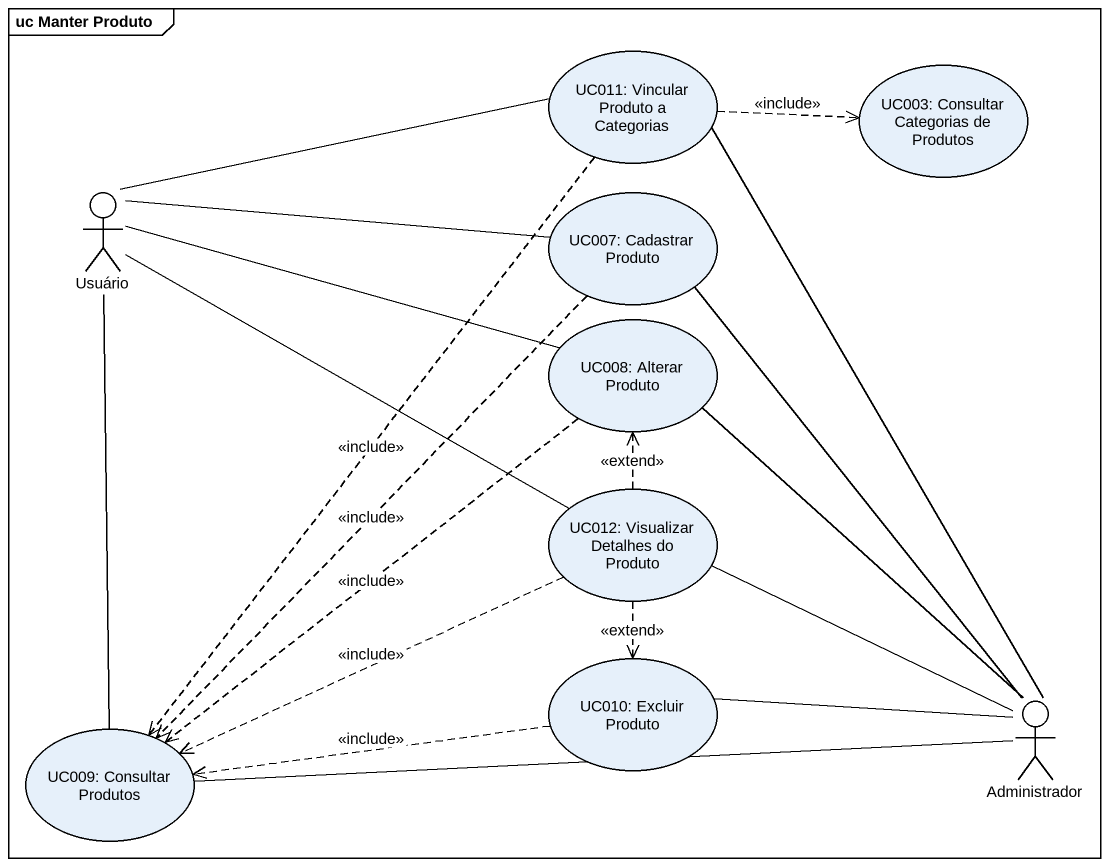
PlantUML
@startuml
mainframe uc Manter Produto
usecase "UC011: Vincular Produto a Categorias" as UC011_Vincular_Produto_a
usecase "UC003: Consultar Categorias de Produtos" as UC003_Consultar_Categorias
actor Usuário
usecase "UC007: Cadastrar Produto" as UC007_Cadastrar_Produto
usecase "UC008: Alterar Produto" as UC008_Alterar_Produto
usecase "UC012: Visualizar Detalhes do Produto" as UC012_Visualizar_Detalhes
usecase "UC010: Excluir Produto" as UC010_Excluir_Produto
actor Administrador
usecase "UC009: Consultar Produtos" as UC009_Consultar_Produtos
UC011_Vincular_Produto_a .right.> UC003_Consultar_Categorias : <<include>>
UC011_Vincular_Produto_a ..> UC009_Consultar_Produtos : <<include>>
Usuário -right- UC011_Vincular_Produto_a
Usuário -right- UC007_Cadastrar_Produto
Usuário -right- UC008_Alterar_Produto
Usuário -right- UC012_Visualizar_Detalhes
Usuário -- UC009_Consultar_Produtos
UC007_Cadastrar_Produto ..> UC009_Consultar_Produtos : <<include>>
UC008_Alterar_Produto ..> UC009_Consultar_Produtos : <<include>>
UC012_Visualizar_Detalhes .up.> UC008_Alterar_Produto : <<extend>>
UC012_Visualizar_Detalhes ..> UC010_Excluir_Produto : <<extend>>
UC012_Visualizar_Detalhes .left.> UC009_Consultar_Produtos : <<include>>
UC010_Excluir_Produto .left.> UC009_Consultar_Produtos : <<include>>
Administrador -up- UC011_Vincular_Produto_a
Administrador -up- UC007_Cadastrar_Produto
Administrador -up- UC008_Alterar_Produto
Administrador -left- UC012_Visualizar_Detalhes
Administrador -left- UC010_Excluir_Produto
Administrador -left- UC009_Consultar_Produtos
@enduml
